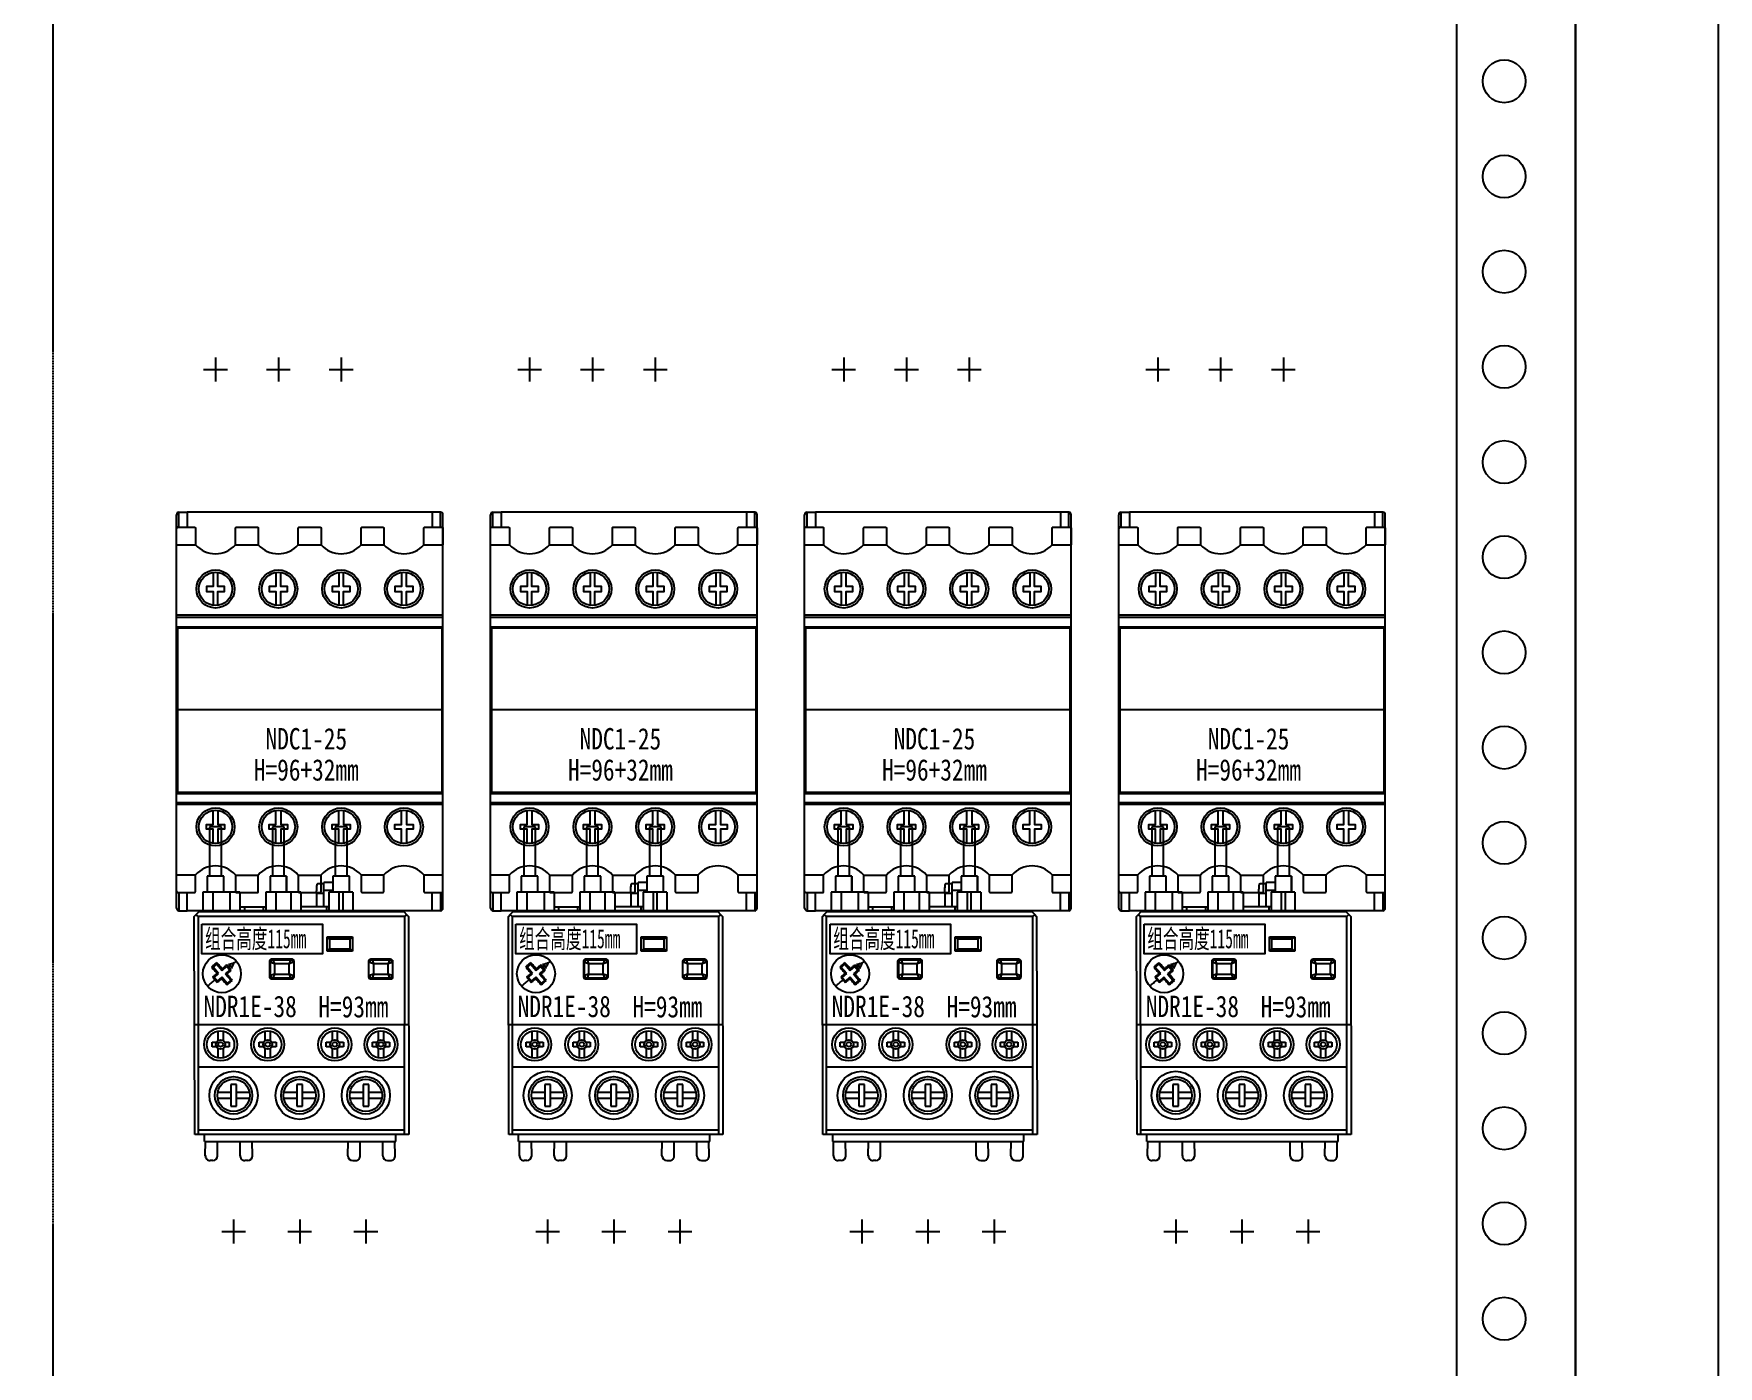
# Model space of a CAD drawing. Extents: x 1008937 to 1009637, y 79345 to 81548.
# Drawn here: x 1009282.6 to 1009636.6, y 79909.9 to 80189.9 of the extents above; entities that cross this region are included whole.
import ezdxf
from ezdxf.enums import TextEntityAlignment as Align

# ---------------------------------------------------------------- set-up
doc = ezdxf.new("R2010")
doc.units = 0
doc.header["$MEASUREMENT"] = 0
doc.linetypes.add('DASH', pattern=[0.35, 0.25, -0.1])
doc.layers.add('LY-JS-BJ', color=7, linetype='Continuous')
doc.styles.add('-宋体', font='', dxfattribs={"width": 0.8})
doc.styles.add('LY-SJ-元器件', font='', dxfattribs={"width": 0.6, "height": 4})
doc.styles.get('-宋体').set_extended_font_data('SimSun')
doc.styles.get('LY-SJ-元器件').set_extended_font_data('SimSun')

# ---------------------------------------------------------------- blocks, each defined once
blk = doc.blocks.new('*U6')
at = {"layer": 'LY-JS-BJ', "color": 6}
blk.add_circle((0, 0), 4.5, dxfattribs=at)
blk = doc.blocks.new('*U7')
at = {"layer": 'LY-JS-BJ', "color": 0, "linetype": 'ByBlock', "lineweight": -2, "transparency": 16777216}
for p in [(0, -1240), (0, -1260), (0, -1280), (0, -1300), (0, -1320), (0, -1340), (0, -1360), (0, -1380), (0, -1400), (0, -1420), (0, -1440), (0, -1460), (0, -1480), (0, -1500)]:
    blk.add_blockref('*U6', p, dxfattribs=at)
blk = doc.blocks.new('热继NDC1 25A+NDR1E-38-2022.1')
at = {"color": 1, "linetype": 'ByBlock'}
for p, q in [((5.7, 71.51), (10.7, 71.51)), ((8.2, 74.01), (8.2, 69.01)), ((18.9, 71.51), (23.9, 71.51)), ((21.4, 74.01), (21.4, 69.01)), ((32.1, 71.51), (37.1, 71.51)), ((34.6, 74.01), (34.6, 69.01)), ((9.49, -109.61), (14.49, -109.61)), ((11.99, -107.11), (11.99, -112.11)), ((23.39, -109.61), (28.39, -109.61)), ((25.89, -107.11), (25.89, -112.11)), ((37.29, -109.61), (42.29, -109.61)), ((39.79, -107.11), (39.79, -112.11))]:
    blk.add_line(p, q, dxfattribs=at)
at = {"color": 0, "linetype": 'Continuous', "lineweight": 25}
for p, q in [((0, -41.7), (0, 41.01)), ((56, -41.7), (56, 41.01)), ((0, 34.69), (3.99, 34.69)), ((12.39, 34.7), (17.19, 34.7)), ((25.59, 34.7), (30.39, 34.7)), ((38.79, 34.69), (43.59, 34.69)), ((51.99, 34.69), (56, 34.69)), ((56, 19.9), (0, 19.9)), ((0, 19.5), (56, 19.5)), ((0, 17.2), (56, 17.2)), ((22.1, 17.2), (22.1, 17.4)), ((56, -17.4), (0, -17.4)), ((22.1, -17.6), (22.1, -17.4)), ((0, -19.5), (56, -19.5)), ((56, -19.9), (0, -19.9)), ((9.44, -24.6), (6.96, -24.6)), ((6.96, -24.6), (6.96, -34.98)), ((9.44, -34.98), (9.44, -24.6)), ((22.64, -24.6), (20.16, -24.6)), ((20.16, -24.6), (20.16, -34.98)), ((22.64, -34.98), (22.64, -24.6)), ((35.84, -24.6), (33.36, -24.6)), ((33.36, -24.6), (33.36, -34.98)), ((35.86, -34.98), (35.86, -24.6)), ((0, -34.69), (3.99, -34.69)), ((9.94, -34.98), (6.46, -34.98)), ((6.46, -34.98), (6.46, -38.3)), ((9.94, -38.3), (9.94, -34.98)), ((9.96, -38.3), (9.96, -34.98)), ((12.39, -34.7), (17.19, -34.7)), ((23.14, -34.98), (19.66, -34.98)), ((19.66, -34.98), (19.66, -38.3)), ((23.14, -38.3), (23.14, -34.98)), ((23.16, -38.3), (23.16, -34.98)), ((25.59, -34.7), (30.39, -34.7)), ((36.34, -34.98), (32.86, -34.98)), ((32.86, -34.98), (32.86, -38.3)), ((36.34, -38.3), (36.34, -34.98)), ((36.36, -38.3), (36.36, -34.98)), ((38.79, -34.69), (43.59, -34.69)), ((51.99, -34.69), (56, -34.69)), ((13.34, -38.3), (5.54, -38.3)), ((5.54, -38.3), (5.54, -42.4)), ((7.64, -38.3), (7.64, -42.4)), ((11.24, -38.3), (11.24, -42.4)), ((13.34, -38.3), (13.34, -42.4)), ((26.14, -38.3), (18.74, -38.3)), ((18.74, -38.3), (18.74, -42.4)), ((20.84, -38.3), (20.84, -42.4)), ((24.04, -38.3), (24.04, -42.4)), ((26.14, -38.3), (26.14, -42.4)), ((30.99, -38.59), (29.45, -38.59)), ((29.45, -38.59), (29.45, -41.4)), ((30.99, -36.59), (29.62, -36.59)), ((30.99, -41.4), (30.99, -36.3)), ((32.86, -36.3), (30.99, -36.3)), ((32.86, -37.96), (30.99, -37.96)), ((37.04, -38.3), (32.04, -38.3)), ((32.04, -38.3), (32.04, -42.4)), ((34.14, -38.3), (34.14, -42.4)), ((34.94, -38.3), (34.94, -42.4)), ((37.04, -38.3), (37.04, -42.4)), ((4.13, -43.01), (4.74, -42.4)), ((4.74, -42.4), (47.74, -42.4)), ((13.34, -41.4), (18.74, -41.4)), ((14.27, -41.4), (14.27, -42.4)), ((18.24, -41.4), (18.24, -42.4)), ((32.04, -41.4), (26.14, -41.4)), ((31.54, -41.4), (31.54, -42.4)), ((47.74, -42.4), (48.34, -43.01)), ((3.74, -43.4), (4.13, -43.01)), ((3.84, -89.2), (3.74, -43.4)), ((4.53, -43.4), (4.54, -89.2)), ((47.95, -43.4), (4.53, -43.4)), ((47.94, -89.2), (47.95, -43.4)), ((48.34, -43.01), (48.74, -43.4)), ((48.74, -43.4), (48.84, -89.2)), ((31.65, -47.69), (37, -47.67)), ((31.65, -50.71), (31.65, -47.69)), ((36.47, -48.2), (32.13, -48.2)), ((32.13, -48.2), (32.13, -50.2)), ((36.47, -50.2), (36.47, -48.2)), ((37, -47.67), (37, -50.73)), ((19.6, -56.12), (19.6, -52.81)), ((20.57, -53.35), (19.77, -53.05)), ((19.77, -55.85), (19.77, -53.05)), ((20.1, -52.31), (24.14, -52.31)), ((20.27, -52.55), (20.57, -53.35)), ((20.27, -52.55), (23.97, -52.55)), ((23.97, -52.55), (23.67, -53.35)), ((24.47, -53.05), (23.67, -53.35)), ((24.64, -52.81), (24.64, -56)), ((37, -50.73), (31.65, -50.71)), ((32.13, -50.2), (36.47, -50.2)), ((40.42, -56), (40.42, -52.83)), ((41.39, -53.35), (40.59, -53.05)), ((40.92, -52.33), (44.91, -52.33)), ((41.09, -52.55), (41.39, -53.35)), ((41.09, -52.55), (44.79, -52.55)), ((44.79, -52.55), (44.49, -53.35)), ((45.29, -53.05), (44.49, -53.35)), ((45.41, -52.83), (45.41, -56)), ((7.38, -54.06), (7.69, -54.08)), ((7.58, -56.2), (7.89, -56.22)), ((7.69, -54.08), (8.44, -53.42)), ((8.83, -55.4), (7.69, -54.08)), ((7.89, -56.22), (8.83, -55.4)), ((8.55, -56.98), (7.89, -56.22)), ((8.46, -53.12), (8.44, -53.42)), ((8.44, -53.42), (9.59, -54.74)), ((8.83, -55.4), (8.52, -55.38)), ((9.49, -56.16), (8.55, -56.98)), ((9.47, -56.47), (9.49, -56.16)), ((10.64, -57.48), (9.49, -56.16)), ((9.59, -54.74), (10.53, -53.92)), ((9.61, -54.43), (9.59, -54.74)), ((11.19, -54.68), (10.24, -55.5)), ((10.24, -55.5), (10.56, -55.52)), ((10.24, -55.5), (11.39, -56.82)), ((10.55, -53.61), (10.53, -53.92)), ((10.53, -53.92), (11.19, -54.68)), ((11.5, -54.7), (11.19, -54.68)), ((20.57, -55.55), (19.77, -55.85)), ((24.14, -56.62), (20.1, -56.62)), ((20.57, -55.55), (20.27, -56.35)), ((23.97, -56.35), (20.27, -56.35)), ((23.67, -53.35), (20.57, -53.35)), ((20.57, -53.35), (20.57, -55.55)), ((20.57, -55.55), (23.67, -55.55)), ((23.67, -55.55), (23.67, -53.35)), ((24.47, -55.85), (23.67, -55.55)), ((23.67, -55.55), (23.97, -56.35)), ((41.39, -55.55), (40.59, -55.85)), ((44.91, -56.62), (40.92, -56.62)), ((41.39, -55.55), (41.09, -56.35)), ((44.79, -56.35), (41.09, -56.35)), ((44.49, -53.35), (41.39, -53.35)), ((41.39, -53.35), (41.39, -55.55)), ((41.39, -55.55), (44.49, -55.55)), ((44.49, -55.55), (44.49, -53.35)), ((45.29, -55.85), (44.49, -55.55)), ((44.49, -55.55), (44.79, -56.35)), ((8.52, -57.29), (8.55, -56.98)), ((10.62, -57.78), (10.64, -57.48)), ((11.39, -56.82), (10.64, -57.48)), ((11.7, -56.84), (11.39, -56.82)), ((48.74, -66.2), (3.79, -66.2)), ((7.47, -70.8), (7.47, -69.8)), ((7.47, -69.8), (8.27, -69.8)), ((8.27, -70.8), (7.47, -70.8)), ((8.77, -69.3), (8.77, -67.47)), ((9.77, -67.47), (9.77, -69.3)), ((10.27, -69.8), (11.07, -69.8)), ((11.07, -70.8), (10.27, -70.8)), ((11.07, -69.8), (11.07, -70.8)), ((17.36, -70.8), (17.36, -69.8)), ((17.36, -69.8), (18.16, -69.8)), ((18.16, -70.8), (17.36, -70.8)), ((18.66, -69.3), (18.66, -67.47)), ((19.66, -67.47), (19.66, -69.3)), ((20.16, -69.8), (20.96, -69.8)), ((20.96, -70.8), (20.16, -70.8)), ((20.96, -69.8), (20.96, -70.8)), ((31.46, -70.8), (31.46, -69.8)), ((31.46, -69.8), (32.26, -69.8)), ((32.26, -70.8), (31.46, -70.8)), ((32.76, -69.3), (32.76, -67.47)), ((33.76, -67.47), (33.76, -69.3)), ((34.26, -69.8), (35.06, -69.8)), ((35.06, -70.8), (34.26, -70.8)), ((35.06, -69.8), (35.06, -70.8)), ((41.17, -70.8), (41.17, -69.8)), ((41.17, -69.8), (41.97, -69.8)), ((41.97, -70.8), (41.17, -70.8)), ((42.47, -69.3), (42.47, -67.47)), ((43.47, -67.47), (43.47, -69.3)), ((43.97, -69.8), (44.77, -69.8)), ((44.77, -70.8), (43.97, -70.8)), ((44.77, -69.8), (44.77, -70.8)), ((8.77, -73.13), (8.77, -71.3)), ((9.77, -71.3), (9.77, -73.13)), ((18.66, -73.13), (18.66, -71.3)), ((19.66, -71.3), (19.66, -73.13)), ((32.76, -73.13), (32.76, -71.3)), ((33.76, -71.3), (33.76, -73.13)), ((42.47, -73.13), (42.47, -71.3)), ((43.47, -71.3), (43.47, -73.13)), ((11.39, -80.4), (8.64, -80.4)), ((11.39, -78.75), (11.39, -83.25)), ((12.59, -83.25), (12.59, -78.75)), ((15.34, -80.4), (12.59, -80.4)), ((25.29, -80.4), (22.54, -80.4)), ((25.29, -78.75), (25.29, -83.25)), ((26.49, -83.25), (26.49, -78.75)), ((29.24, -80.4), (26.49, -80.4)), ((39.19, -80.4), (36.44, -80.4)), ((39.19, -78.75), (39.19, -83.25)), ((40.39, -83.25), (40.39, -78.75)), ((43.14, -80.4), (40.39, -80.4)), ((8.64, -81.6), (11.39, -81.6)), ((11.39, -83.25), (12.59, -83.25)), ((12.59, -81.6), (15.34, -81.6)), ((22.54, -81.6), (25.29, -81.6)), ((25.29, -83.25), (26.49, -83.25)), ((26.49, -81.6), (29.24, -81.6)), ((36.44, -81.6), (39.19, -81.6)), ((39.19, -83.25), (40.39, -83.25)), ((40.39, -81.6), (43.14, -81.6)), ((48.84, -89.2), (3.84, -89.2)), ((5.89, -90.7), (5.89, -89.2)), ((5.89, -90.7), (46.09, -90.7)), ((6.05, -93.7), (6.09, -90.7)), ((8.64, -93.7), (8.61, -90.7)), ((13.37, -93.7), (13.4, -90.7)), ((15.96, -93.7), (15.92, -90.7)), ((36.02, -93.7), (36.05, -90.7)), ((38.61, -93.7), (38.57, -90.7)), ((43.34, -93.7), (43.37, -90.7)), ((45.93, -93.7), (45.89, -90.7)), ((46.09, -90.7), (46.09, -89.2)), ((7.64, -94.7), (7.05, -94.7)), ((14.96, -94.7), (14.37, -94.7)), ((37.02, -94.7), (37.61, -94.7)), ((44.34, -94.7), (44.93, -94.7))]:
    blk.add_line(p, q, dxfattribs=at)
at = {"color": 0}
for p, q in [((53.75, 41.51), (2.25, 41.51)), ((0.3, 38.39), (3.79, 38.39)), ((12.59, 38.4), (16.99, 38.4)), ((25.79, 38.4), (30.19, 38.4)), ((38.99, 38.39), (43.39, 38.39)), ((52.19, 38.39), (55.8, 38.39)), ((0.3, -38.39), (3.79, -38.39)), ((12.59, -38.4), (16.99, -38.4)), ((25.79, -38.4), (30.19, -38.4)), ((38.99, -38.39), (43.39, -38.39)), ((52.19, -38.39), (55.8, -38.39)), ((53.75, -42.2), (2.25, -42.2)), ((4.54, -75.02), (47.94, -75.02)), ((12.59, -78.75), (11.39, -78.75)), ((26.49, -78.75), (25.29, -78.75)), ((40.39, -78.75), (39.19, -78.75))]:
    blk.add_line(p, q, dxfattribs=at)
at = {"color": 1, "linetype": 'Continuous', "lineweight": 25}
blk.add_line((56, 0), (0, 0), dxfattribs=at)
at = {"color": 0, "linetype": 'Continuous', "lineweight": 25}
for points in [[(0.5, 38.39), (0.5, 41.51), (2.25, 41.51), (2.25, 38.39)], [(55.5, 38.39), (55.5, 41.51), (53.75, 41.51), (53.75, 38.39)], [(7.7, 28.86), (7.7, 25.9), (6.3, 25.9), (6.3, 24.9), (7.7, 24.9), (7.7, 21.94)], [(8.7, 21.94), (8.7, 24.9), (10.1, 24.9), (10.1, 25.9), (8.7, 25.9), (8.7, 28.86)], [(20.9, 28.86), (20.9, 25.9), (19.5, 25.9), (19.5, 24.9), (20.9, 24.9), (20.9, 21.94)], [(21.9, 21.94), (21.9, 24.9), (23.3, 24.9), (23.3, 25.9), (21.9, 25.9), (21.9, 28.86)], [(34.1, 28.86), (34.1, 25.9), (32.7, 25.9), (32.7, 24.9), (34.1, 24.9), (34.1, 21.94)], [(35.1, 21.94), (35.1, 24.9), (36.5, 24.9), (36.5, 25.9), (35.1, 25.9), (35.1, 28.86)], [(47.3, 28.86), (47.3, 25.9), (45.9, 25.9), (45.9, 24.9), (47.3, 24.9), (47.3, 21.94)], [(48.3, 21.94), (48.3, 24.9), (49.7, 24.9), (49.7, 25.9), (48.3, 25.9), (48.3, 28.86)], [(7.7, -28.06), (7.7, -25.1), (6.3, -25.1), (6.3, -24.1), (7.7, -24.1), (7.7, -21.14)], [(8.7, -21.14), (8.7, -24.1), (10.1, -24.1), (10.1, -25.1), (8.7, -25.1), (8.7, -28.06)], [(20.9, -28.06), (20.9, -25.1), (19.5, -25.1), (19.5, -24.1), (20.9, -24.1), (20.9, -21.14)], [(21.9, -21.14), (21.9, -24.1), (23.3, -24.1), (23.3, -25.1), (21.9, -25.1), (21.9, -28.06)], [(34.1, -28.06), (34.1, -25.1), (32.7, -25.1), (32.7, -24.1), (34.1, -24.1), (34.1, -21.14)], [(35.1, -21.14), (35.1, -24.1), (36.5, -24.1), (36.5, -25.1), (35.1, -25.1), (35.1, -28.06)], [(47.3, -28.06), (47.3, -25.1), (45.9, -25.1), (45.9, -24.1), (47.3, -24.1), (47.3, -21.14)], [(48.3, -21.14), (48.3, -24.1), (49.7, -24.1), (49.7, -25.1), (48.3, -25.1), (48.3, -28.06)], [(0.5, -38.39), (0.5, -42.2), (2.25, -42.2), (2.25, -38.39)], [(55.5, -38.39), (55.5, -42.2), (53.75, -42.2), (53.75, -38.39)]]:
    blk.add_lwpolyline(points, dxfattribs=at)
for points in [[(3.79, 38.39, -0.414212), (3.99, 38.19), (3.99, 34.69)], [(12.39, 34.69), (12.39, 38.2, -0.414223), (12.59, 38.4)], [(16.99, 38.4, -0.414212), (17.19, 38.2), (17.19, 34.7)], [(25.59, 34.69), (25.59, 38.2, -0.414223), (25.79, 38.4)], [(30.19, 38.4, -0.414212), (30.39, 38.2), (30.39, 34.7)], [(38.79, 34.68), (38.79, 38.19, -0.414223), (38.99, 38.39)], [(43.39, 38.39, -0.414212), (43.59, 38.19), (43.59, 34.69)], [(51.99, 34.68), (51.99, 38.19, -0.414223), (52.19, 38.39)], [(55.8, 38.39, -0.414212), (56, 38.19), (56, 34.69)], [(3.79, -38.39, 0.414212), (3.99, -38.19), (3.99, -34.69)], [(12.39, -34.69), (12.39, -38.2, 0.414223), (12.59, -38.4)], [(16.99, -38.4, 0.414212), (17.19, -38.2), (17.19, -34.7)], [(25.59, -34.69), (25.59, -38.2, 0.414223), (25.79, -38.4)], [(30.19, -38.4, 0.414212), (30.39, -38.2), (30.39, -34.7)], [(38.79, -34.68), (38.79, -38.19, 0.414223), (38.99, -38.39)], [(43.39, -38.39, 0.414212), (43.59, -38.19), (43.59, -34.69)], [(51.99, -34.68), (51.99, -38.19, 0.414223), (52.19, -38.39)], [(55.8, -38.39, 0.414212), (56, -38.19), (56, -34.69)], [(29.45, -38.59, -0.001758), (29.45, -38.2, -0.011422), (29.48, -37.48, -0.011426), (29.51, -37.04, -0.009863), (29.53, -36.87, -0.014216), (29.55, -36.74, -0.013097), (29.57, -36.67, -0.030196), (29.59, -36.62, -0.040876), (29.6, -36.61, -0.145828), (29.61, -36.59, -0.206593), (29.61, -36.59, -0.074019), (29.62, -36.6)], [(4.13, -43.01, -0.000659), (4.53, -43.4)], [(47.95, -43.4, -0.000662), (48.34, -43.01)], [(31.65, -47.69, 0.000564), (32.13, -48.2)], [(37, -47.67, -0.000516), (36.47, -48.2)], [(19.6, -52.81, -0.003741), (19.61, -52.76, -0.014995), (19.62, -52.7, -0.027405), (19.63, -52.64, -0.085515), (19.7, -52.51, -0.095494), (19.84, -52.38, -0.073468), (19.96, -52.34, -0.019194), (20, -52.33, -0.011323), (20.05, -52.32, -0.003732), (20.1, -52.31)], [(24.14, -52.31, -0.003741), (24.19, -52.32, -0.014992), (24.25, -52.33, -0.027393), (24.31, -52.34, -0.08547), (24.43, -52.41, -0.095503), (24.57, -52.56, -0.073516), (24.61, -52.67, -0.019205), (24.62, -52.71, -0.011328), (24.63, -52.76, -0.003734), (24.64, -52.81)], [(32.13, -50.2, 0.000564), (31.65, -50.71)], [(36.47, -50.2, -0.000514), (37, -50.73)], [(40.42, -52.83, -0.003744), (40.43, -52.78, -0.015012), (40.44, -52.72, -0.027457), (40.45, -52.66, -0.085689), (40.52, -52.53, -0.095508), (40.67, -52.4, -0.073247), (40.78, -52.36, -0.019153), (40.82, -52.35, -0.011307), (40.87, -52.34, -0.003728), (40.92, -52.33)], [(44.91, -52.33, -0.003735), (44.96, -52.34, -0.01496), (45.02, -52.35, -0.027295), (45.07, -52.36, -0.085145), (45.2, -52.43, -0.095453), (45.34, -52.57, -0.073957), (45.38, -52.69, -0.019291), (45.39, -52.73, -0.011364), (45.4, -52.78, -0.003743), (45.41, -52.83)], [(20.1, -56.62, -0.007427), (20.06, -56.62, -0.055898), (19.97, -56.6, -0.2388), (19.64, -56.3, -0.04704), (19.61, -56.22, -0.019594), (19.61, -56.18, -0.01072), (19.6, -56.14, -0.003889), (19.6, -56.12)], [(24.64, -56, -0.010273), (24.63, -56.15, -0.054922), (24.62, -56.25, -0.232608), (24.33, -56.58, -0.044832), (24.25, -56.61, -0.027772), (24.2, -56.61, -0.010942), (24.16, -56.62, -0.003969), (24.14, -56.62)], [(40.92, -56.62, -0.00739), (40.88, -56.62, -0.055681), (40.79, -56.6, -0.238735), (40.46, -56.3, -0.047166), (40.43, -56.22, -0.019674), (40.43, -56.18, -0.010761), (40.42, -56.14, -0.036018), (40.42, -56)], [(45.41, -56, -0.010373), (45.4, -56.15, -0.055344), (45.39, -56.25, -0.232752), (45.1, -56.58, -0.044633), (45.02, -56.61, -0.027544), (44.97, -56.61, -0.010856), (44.93, -56.62, -0.003939), (44.91, -56.62)], [(4.54, -88.21, 0.00028), (47.94, -88.21)]]:
    blk.add_lwpolyline(points, format="xyb", dxfattribs=at)
blk.add_lwpolyline([(0.2, 17.4), (0.2, -17.6), (55.8, -17.6), (55.8, 17.4)], close=True, dxfattribs=at)
at = {"color": 1, "linetype": 'ByBlock'}
blk.add_lwpolyline([(5.33, -45), (30.68, -45), (30.68, -51.24), (5.33, -51.24)], close=True, dxfattribs=at)
at = {"color": 0, "linetype": 'Continuous', "lineweight": 25, "flags": 128}
for points in [[(12.56, -52.83), (12.51, -52.87), (12.46, -52.92), (12.4, -52.96), (12.35, -53), (12.3, -53.05), (12.25, -53.09), (12.2, -53.14), (12.15, -53.18)], [(8.46, -53.12), (8.33, -53.24), (8.19, -53.35), (8.06, -53.47), (7.92, -53.59), (7.79, -53.71), (7.65, -53.82), (7.51, -53.94), (7.38, -54.06)], [(7.38, -54.06), (7.52, -54.22), (7.66, -54.39), (7.8, -54.55), (7.95, -54.72), (8.09, -54.88), (8.23, -55.05), (8.37, -55.21), (8.52, -55.38)], [(8.52, -55.38), (8.4, -55.48), (8.28, -55.58), (8.16, -55.69), (8.05, -55.79), (7.93, -55.89), (7.81, -55.99), (7.7, -56.1), (7.58, -56.2)], [(7.58, -56.2), (7.64, -56.27), (7.7, -56.33), (7.76, -56.4), (7.82, -56.47), (7.87, -56.54), (7.93, -56.61), (7.99, -56.68), (8.05, -56.74)], [(9.61, -54.43), (9.47, -54.26), (9.32, -54.1), (9.18, -53.93), (9.04, -53.77), (8.89, -53.61), (8.75, -53.44), (8.61, -53.28), (8.46, -53.12)], [(8.52, -57.29), (8.64, -57.18), (8.76, -57.08), (8.88, -56.98), (9, -56.88), (9.11, -56.78), (9.23, -56.68), (9.35, -56.58), (9.47, -56.47)], [(9.47, -56.47), (9.61, -56.64), (9.75, -56.8), (9.9, -56.97), (10.04, -57.13), (10.18, -57.29), (10.33, -57.46), (10.47, -57.62), (10.62, -57.78)], [(10.55, -53.61), (10.44, -53.72), (10.32, -53.82), (10.2, -53.92), (10.08, -54.02), (9.96, -54.12), (9.85, -54.22), (9.73, -54.32), (9.61, -54.43)], [(11.03, -54.16), (10.97, -54.09), (10.91, -54.02), (10.85, -53.95), (10.79, -53.89), (10.73, -53.82), (10.67, -53.75), (10.61, -53.68), (10.55, -53.61)], [(10.56, -55.52), (10.68, -55.42), (10.8, -55.32), (10.91, -55.21), (11.03, -55.11), (11.15, -55.01), (11.27, -54.91), (11.38, -54.8), (11.5, -54.7)], [(11.7, -56.84), (11.56, -56.68), (11.42, -56.51), (11.27, -56.35), (11.13, -56.18), (10.99, -56.02), (10.85, -55.85), (10.71, -55.69), (10.56, -55.52)], [(12.15, -53.18), (11.99, -53.23), (11.84, -53.29), (11.68, -53.34), (11.53, -53.39), (11.37, -53.44), (11.22, -53.49), (11.06, -53.54), (10.91, -53.6)], [(10.91, -53.6), (10.98, -53.62), (11.06, -53.63), (11.13, -53.65), (11.21, -53.67), (11.28, -53.69), (11.35, -53.71), (11.43, -53.73), (11.5, -53.74)], [(11.5, -53.74), (11.44, -53.8), (11.38, -53.85), (11.32, -53.9), (11.26, -53.95), (11.2, -54), (11.15, -54.05), (11.09, -54.11), (11.03, -54.16)], [(11.5, -54.7), (11.44, -54.63), (11.38, -54.57), (11.32, -54.5), (11.26, -54.43), (11.2, -54.36), (11.14, -54.29), (11.09, -54.22), (11.03, -54.16)], [(11.5, -53.74), (11.51, -53.82), (11.52, -53.9), (11.53, -53.97), (11.53, -54.05), (11.54, -54.12), (11.55, -54.2), (11.56, -54.28), (11.57, -54.35)], [(11.57, -54.35), (11.64, -54.21), (11.71, -54.06), (11.78, -53.91), (11.86, -53.77), (11.93, -53.62), (12, -53.47), (12.08, -53.33), (12.15, -53.18)], [(6.52, -58.07), (6.71, -57.91), (6.9, -57.74), (7.09, -57.58), (7.28, -57.41), (7.48, -57.24), (7.67, -57.08), (7.86, -56.91), (8.05, -56.74)], [(8.05, -56.74), (8.11, -56.81), (8.17, -56.88), (8.23, -56.95), (8.29, -57.01), (8.35, -57.08), (8.41, -57.15), (8.47, -57.22), (8.52, -57.29)], [(10.62, -57.78), (10.75, -57.66), (10.89, -57.55), (11.02, -57.43), (11.16, -57.31), (11.29, -57.19), (11.43, -57.08), (11.56, -56.96), (11.7, -56.84)]]:
    blk.add_lwpolyline(points, dxfattribs=at)
at = {"color": 0, "linetype": 'Continuous', "lineweight": 25}
for centre, radius in [((8.2, 25.4), 4), ((8.2, 25.4), 3.5), ((21.4, 25.4), 4), ((21.4, 25.4), 3.5), ((34.6, 25.4), 4), ((34.6, 25.4), 3.5), ((47.8, 25.4), 4), ((47.8, 25.4), 3.5), ((8.2, -24.6), 4), ((8.2, -24.6), 3.5), ((21.4, -24.6), 4), ((21.4, -24.6), 3.5), ((34.6, -24.6), 4), ((34.6, -24.6), 3.5), ((47.8, -24.6), 4), ((47.8, -24.6), 3.5)]:
    blk.add_circle(centre, radius, dxfattribs=at)
at = {"color": 0}
for centre, radius in [((9.54, -55.45), 4), ((9.27, -70.3), 3.48), ((19.16, -70.3), 3.48), ((33.26, -70.3), 3.48), ((42.97, -70.3), 3.48), ((9.27, -70.3), 2.88), ((9.27, -70.3), 0.975), ((9.27, -70.3), 0.5), ((19.16, -70.3), 2.88), ((19.16, -70.3), 0.975), ((19.16, -70.3), 0.5), ((33.26, -70.3), 2.88), ((33.26, -70.3), 0.975), ((33.26, -70.3), 0.5), ((42.97, -70.3), 2.88), ((42.97, -70.3), 0.975), ((42.97, -70.3), 0.5), ((11.99, -81), 5.07), ((11.99, -81), 3.93), ((11.99, -81), 3.4), ((25.89, -81), 5.07), ((25.89, -81), 3.93), ((25.89, -81), 3.4), ((39.79, -81), 5.07), ((39.79, -81), 3.93), ((39.79, -81), 3.4)]:
    blk.add_circle(centre, radius, dxfattribs=at)
at = {"color": 0, "linetype": 'Continuous', "lineweight": 25}
for centre, radius, start, end in [((0.5, 41.01), 0.5, 90, 180), ((55.5, 41.01), 0.5, 0, 90), ((0.3, 38.09), 0.3, 90, 180), ((8.19, 38.38), 5.59, 221.2781, 318.7219), ((21.39, 38.39), 5.59, 221.2781, 318.7219), ((34.59, 38.38), 5.59, 221.2781, 318.7219), ((47.79, 38.38), 5.59, 221.2781, 318.7219), ((0.2, 17.2), 0.2, 90, 180), ((55.8, 17.2), 0.2, 0, 90), ((0.2, -17.4), 0.2, 180, 270), ((55.8, -17.4), 0.2, 270, 0), ((8.19, -38.38), 5.59, 41.2781, 138.7219), ((21.39, -38.39), 5.59, 41.2781, 138.7219), ((34.59, -38.38), 5.59, 41.2781, 138.7219), ((47.79, -38.38), 5.59, 41.2781, 138.7219), ((0.3, -38.09), 0.3, 180, 270), ((0.5, -41.7), 0.5, 180, 270), ((55.5, -41.7), 0.5, 270, 0), ((20.27, -53.05), 0.5, 90, 180), ((23.97, -53.05), 0.5, 0, 90), ((41.09, -53.05), 0.5, 90, 180), ((44.79, -53.05), 0.5, 0, 90), ((20.27, -55.85), 0.5, 180, 270), ((23.97, -55.85), 0.5, 270, 0), ((41.09, -55.85), 0.5, 180, 270), ((44.79, -55.85), 0.5, 270, 0), ((8.27, -69.3), 0.5, 270, 291.8272), ((8.27, -71.3), 0.5, 68.1728, 90), ((8.27, -69.3), 0.5, 338.1728, 0), ((10.27, -69.3), 0.5, 180, 201.8272), ((10.27, -69.3), 0.5, 248.1728, 270), ((10.27, -71.3), 0.5, 90, 111.8272), ((18.16, -69.3), 0.5, 270, 291.8272), ((18.16, -71.3), 0.5, 68.1728, 90), ((18.16, -69.3), 0.5, 338.1728, 0), ((20.16, -69.3), 0.5, 180, 201.8272), ((20.16, -69.3), 0.5, 248.1728, 270), ((20.16, -71.3), 0.5, 90, 111.8272), ((32.26, -69.3), 0.5, 270, 291.8272), ((32.26, -71.3), 0.5, 68.1728, 90), ((32.26, -69.3), 0.5, 338.1728, 0), ((34.26, -69.3), 0.5, 180, 201.8272), ((34.26, -69.3), 0.5, 248.1728, 270), ((34.26, -71.3), 0.5, 90, 111.8272), ((41.97, -69.3), 0.5, 270, 291.8272), ((41.97, -71.3), 0.5, 68.1728, 90), ((41.97, -69.3), 0.5, 338.1728, 0), ((43.97, -69.3), 0.5, 180, 201.8272), ((43.97, -69.3), 0.5, 248.1728, 270), ((43.97, -71.3), 0.5, 90, 111.8272), ((8.27, -71.3), 0.5, 0, 21.8272), ((10.27, -71.3), 0.5, 158.1728, 180), ((18.16, -71.3), 0.5, 0, 21.8272), ((20.16, -71.3), 0.5, 158.1728, 180), ((32.26, -71.3), 0.5, 0, 21.8272), ((34.26, -71.3), 0.5, 158.1728, 180), ((41.97, -71.3), 0.5, 0, 21.8272), ((43.97, -71.3), 0.5, 158.1728, 180), ((7.05, -93.7), 1, 177.4587, 270), ((7.64, -93.7), 1, 270, 0), ((14.37, -93.7), 1, 177.4587, 270), ((14.96, -93.7), 1, 270, 0), ((37.02, -93.7), 1, 180, 270), ((37.61, -93.7), 1, 270, 2.5413), ((44.34, -93.7), 1, 180, 270), ((44.93, -93.7), 1, 270, 2.5413)]:
    blk.add_arc(centre, radius, start, end, dxfattribs=at)
at = {"color": 3, "linetype": 'ByBlock', "lineweight": -3, "style": '-宋体', "width": 0.8}
for s, p in [('NDC1-25', (27.28, -6.08)), ('H=96+32mm', (27.28, -12.61))]:
    blk.add_text(s, height=4.5, dxfattribs=at).set_placement(p, align=Align.MIDDLE_CENTER)
at = {"color": 1, "linetype": 'ByBlock', "style": 'LY-SJ-元器件', "width": 0.6}
blk.add_text('组合高度115mm', height=4, dxfattribs=at).set_placement((6.01, -50.09))
at = {"color": 4, "linetype": 'ByBlock', "lineweight": -3, "style": '-宋体', "width": 0.8}
for s, p in [('NDR1E-38', (15.48, -62.31)), ('H=93mm', (37.17, -62.37))]:
    blk.add_text(s, height=4.5, dxfattribs=at).set_placement(p, align=Align.MIDDLE_CENTER)

msp = doc.modelspace()

# ---------------------------------------------------------------- linework, layer by layer
at = {"layer": 'LY-JS-BJ', "color": 4, "linetype": 'DASH', "lineweight": -3}
msp.add_line((1009286.65, 81544.92), (1009286.65, 79344.92), dxfattribs=at)
at = {"layer": 'LY-JS-BJ', "lineweight": -3}
msp.add_line((1009606.65, 81488.92), (1009606.65, 79344.92), dxfattribs=at)
msp.add_lwpolyline([(1008936.65, 81544.92), (1009636.65, 81544.92), (1009636.65, 79344.92), (1008936.65, 79344.92)], close=True, dxfattribs=at)
at = {"layer": 'LY-JS-BJ', "color": 4, "lineweight": -3}
msp.add_lwpolyline([(1009581.65, 81429.92), (1009581.65, 79429.92), (1009606.65, 79429.92), (1009606.65, 81429.92)], close=True, dxfattribs=at)

# ---------------------------------------------------------------- block references
at = {"color": 2}
for p in [(1009312.65, 80047.85), (1009378.65, 80047.85), (1009444.65, 80047.85), (1009510.65, 80047.85)]:
    msp.add_blockref('热继NDC1 25A+NDR1E-38-2022.1', p, dxfattribs=at)
at = {"layer": 'LY-JS-BJ', "lineweight": -3}
msp.add_blockref('*U7', (1009591.65, 81419.92), dxfattribs=at)

doc.saveas('drawing.dxf')
